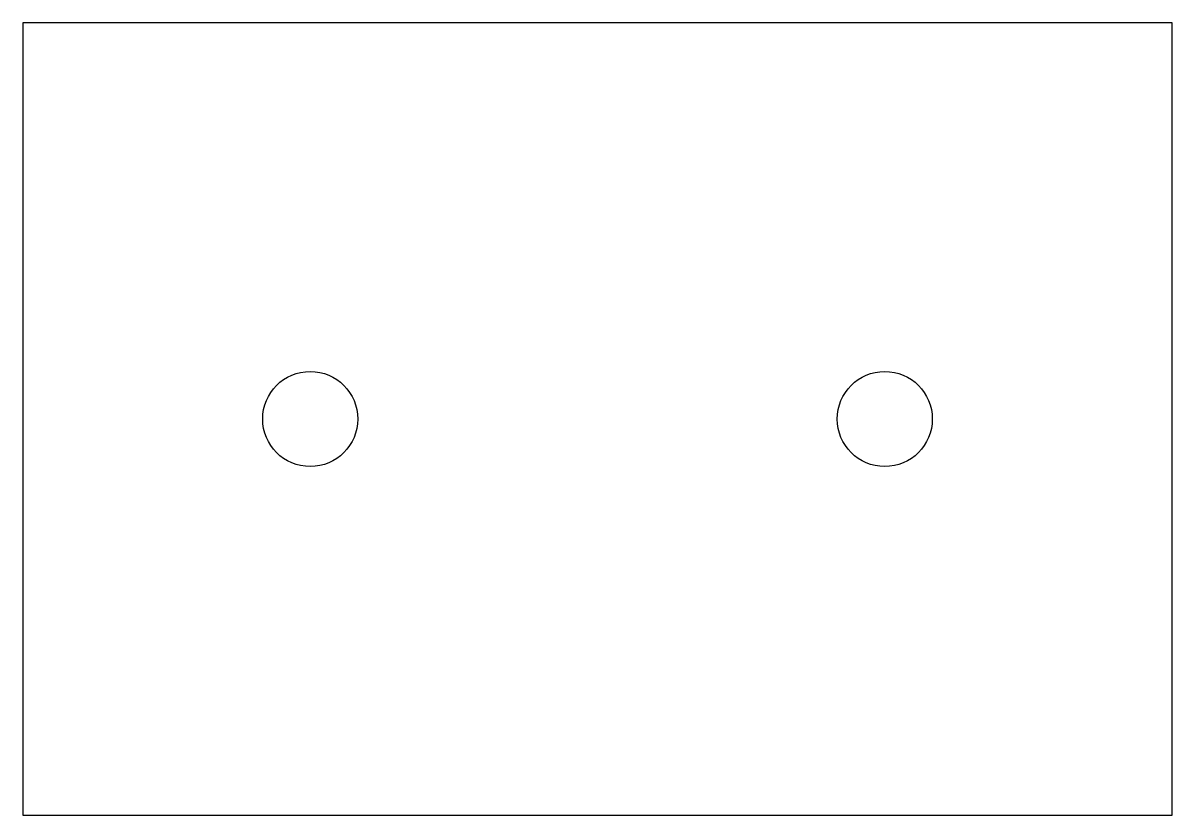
# Model space of a CAD drawing. Header units: millimetres. Extents: x 0 to 145, y 0 to 100.
import ezdxf

# ---------------------------------------------------------------- set-up
doc = ezdxf.new("R2010")
doc.units = ezdxf.units.MM
doc.layers.add('CUT', color=7, linetype='Continuous')
doc.layers.add('HOLE', color=7, linetype='Continuous')

msp = doc.modelspace()

# ---------------------------------------------------------------- linework, layer by layer
at = {"layer": 'CUT'}
msp.add_lwpolyline([(0, 0), (145, 0), (145, 100), (0, 100)], close=True, dxfattribs=at)
at = {"layer": 'HOLE'}
for centre in [(36.25, 50), (108.75, 50)]:
    msp.add_circle(centre, 6, dxfattribs=at)

doc.saveas('drawing.dxf')
